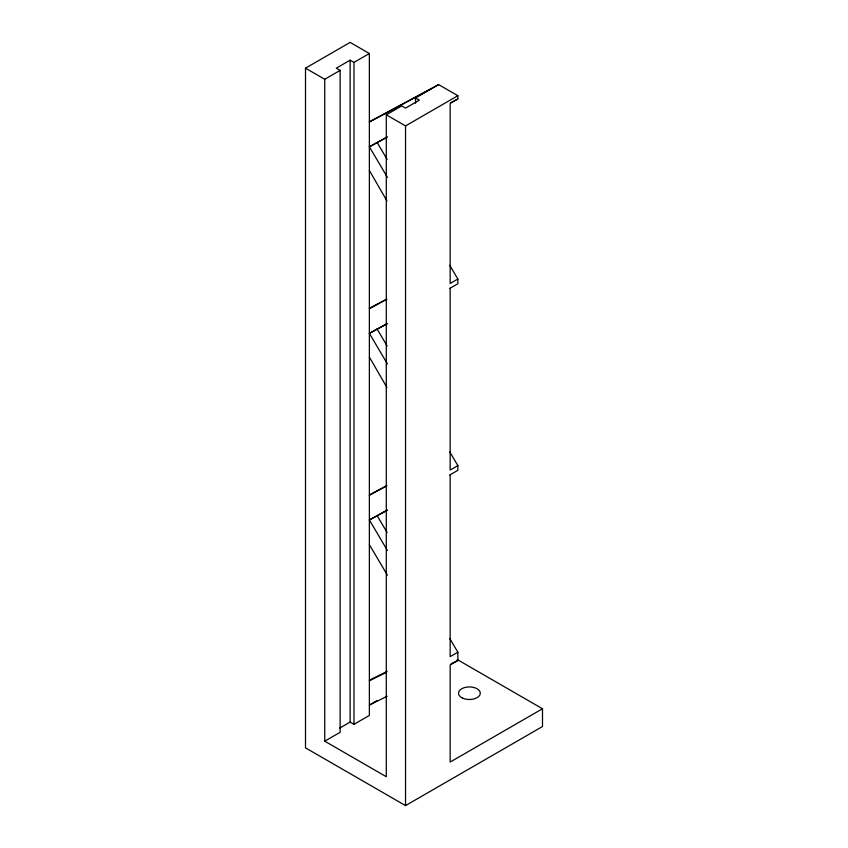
<?xml version="1.0" encoding="UTF-8"?>
<svg xmlns="http://www.w3.org/2000/svg" width="848" height="848" viewBox="0 0 848 848"><rect width="100%" height="100%" fill="white"/><g stroke="black" fill="none" stroke-linecap="round" stroke-linejoin="round"><path stroke-width="1.27" d="M457.242 659.543L542.497 708.758L542.497 726.524L405.535 805.6L305.503 747.851L305.503 68.169L350.129 42.4L369.368 53.509L369.368 715.426L353.976 724.309L350.129 722.083L339.476 728.231M369.368 53.509L353.976 62.392L350.129 60.166L336.285 68.169L340.133 70.384L340.133 732.301L324.742 741.184L324.742 79.267L305.503 68.169M324.742 79.267L340.133 70.384M324.742 741.184L386.296 776.726L386.296 114.809L401.687 105.926L405.535 108.141L419.378 100.149L415.541 97.933L415.541 103.223M415.541 97.933L438.617 84.599L457.856 95.707L457.856 98.962L450.161 103.403L450.161 283.476L457.856 279.034L449.779 265.36M387.43 177.359L369.368 146.799L387.451 136.772M386.296 114.809L405.535 125.917L457.856 95.707M387.43 363.94L369.368 333.381L387.25 323.459M449.853 288.362L457.856 283.751L457.856 279.034M449.779 451.942L457.856 465.616L450.161 470.057L450.161 288.193M387.43 550.522L369.368 519.951L387.25 510.04M449.853 474.944L457.856 470.322L457.856 465.616M449.779 638.523L457.856 652.197L450.161 656.638L450.161 474.774M373.767 702.547L369.368 705.091L387.123 696.261M457.856 652.197L457.856 660.486L450.161 664.927L450.161 762.066L542.497 708.758M369.368 121.794L438.617 84.599M369.368 122.101L430.922 89.04M450.935 102.682L457.856 98.962M369.368 146.799L386.794 137.44M369.368 308.375L386.677 299.079M369.368 308.683L386.794 299.323M369.368 333.381L387.483 323.65M369.368 494.956L386.677 485.66M369.368 495.264L386.794 485.904M369.368 519.951L387.483 510.231M369.558 680.117L387.154 671.372M369.368 680.827L386.646 672.241M373.862 702.239L377.063 700.649M451.062 663.857L457.856 660.486M377.063 142.358L387.165 159.435M377.063 328.929L387.165 346.016M377.063 515.51L387.165 532.597M369.368 544.649L387.43 575.209M369.368 170.469L386.911 200.849M369.368 357.05L386.911 387.43M405.535 125.917L405.535 805.6M353.976 62.392L353.976 724.309M350.129 60.166L350.129 722.083M462.552 698.095A10.886 6.286 0 0 0 480.148 694.194A10.886 6.286 0 0 0 465.499 687.346A10.886 6.286 0 0 0 462.552 698.095"/></g></svg>
